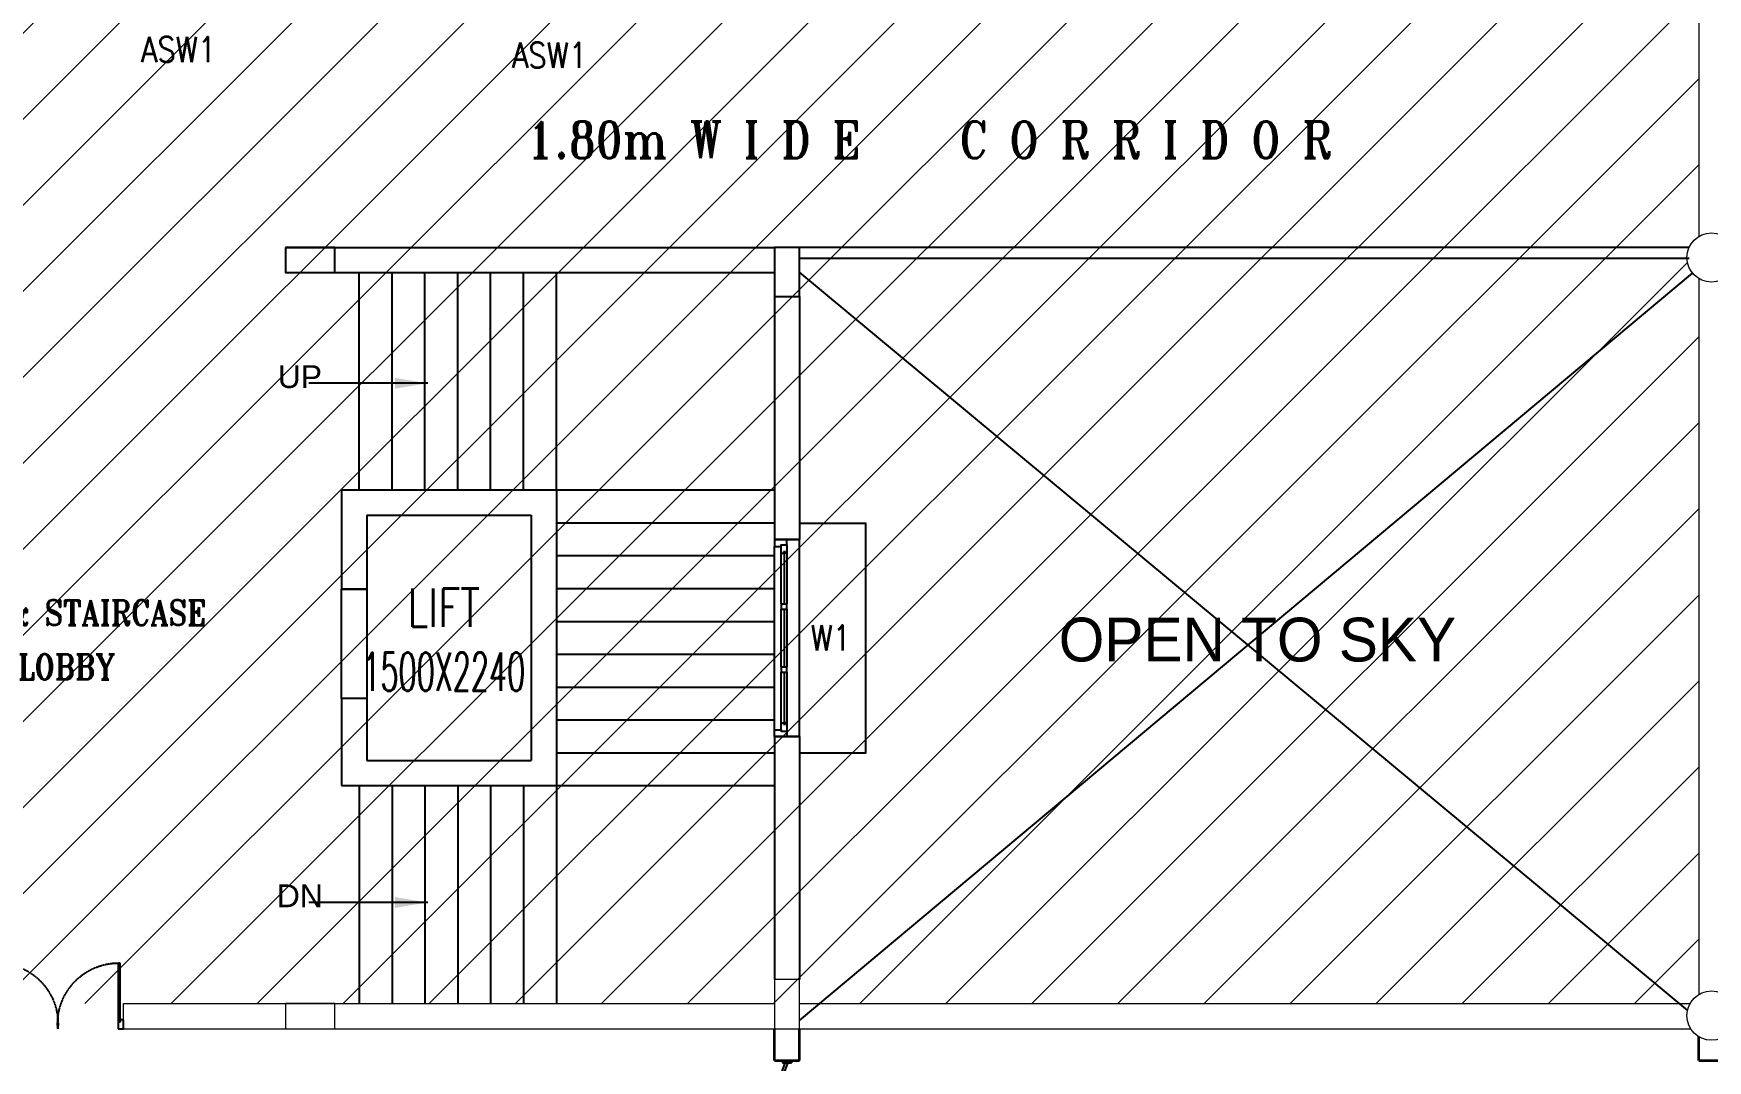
# Model space of a CAD drawing. Extents: x 2733443 to 3206532, y -1516114 to -1264405.
# Drawn here: x 3171525 to 3186802, y -1315556 to -1306177 of the extents above; entities that cross this region are included whole.
import ezdxf
from ezdxf.enums import TextEntityAlignment as Align

# ---------------------------------------------------------------- set-up
doc = ezdxf.new("R2010")
doc.units = 0
doc.header["$MEASUREMENT"] = 0
doc.linetypes.add('1', pattern=[0, 0, 0])
doc.linetypes.add('HIDDEN', pattern=[0.375, 0.25, -0.125])
doc.layers.get('0').update_dxf_attribs({"color": 250, "linetype": '1'})
for name, color, linetype in [('ASW1', 7, 'Continuous'), ('DOOR', 40, 'Continuous'), ('Plan', 44, 'Continuous'), ('Railing', 34, '1'), ('stairscas', 7, 'Continuous'), ('TEXT', 5, '1')]:
    doc.layers.add(name, color=color, linetype=linetype)
doc.layers.add('Column', color=162, linetype='Continuous', lineweight=13)
doc.layers.add('WALL', color=7, linetype='1', lineweight=35)
doc.styles.add('ARI', font='arial.ttf')
doc.styles.add('MSK', font='g13f12w.shx')
doc.styles.add('ROMANS', font='romans.shx')
doc.styles.add('RT', font='romant.shx')
doc.dimstyles.new('MM', dxfattribs={"dimscale": 0, "dimtxt": 230, "dimasz": 60, "dimexe": 100, "dimexo": 0.0625, "dimgap": 25, "dimtad": 0, "dimdec": 0, "dimzin": 0, "dimdsep": 46, "dimtxsty": 'ROMANS', "dimblk": 'OBLIQUE', "dimcen": 0.09, "dimdle": 100, "dimclrd": 5, "dimclre": 5, "dimclrt": 6, "dimadec": 0, "dimazin": 0, "dimtfac": 1, "dimtdec": 0, "dimtofl": 0, "dimtmove": 1, "dimatfit": 3, "dimfxl": 1, "dimfrac": 2, "dimtolj": 1, "dimtzin": 0, "dimarcsym": 0})

# ---------------------------------------------------------------- blocks, each defined once
blk = doc.blocks.new('Z$W@#5624')
at = {"layer": 'DOOR'}
for p, q in [((19, 470), (840, 769)), ((28, 446), (849, 745)), ((188, 518), (680, 697)), ((676, 709), (685, 685)), ((0, 400), (0, 499)), ((0, 499), (25, 499)), ((0, 400), (25, 400)), ((19, 470), (28, 446)), ((25, 400), (25, 499)), ((183, 529), (192, 506)), ((1770, 453), (949, 154)), ((1779, 429), (957, 130)), ((1610, 381), (1117, 202)), ((1614, 369), (1606, 393)), ((1779, 429), (1770, 453)), ((1798, 499), (1773, 499)), ((1773, 400), (1773, 499)), ((1798, 400), (1773, 400)), ((1798, 400), (1798, 499)), ((1113, 214), (1122, 190))]:
    blk.add_line(p, q, dxfattribs=at)
at = {"layer": 'DOOR', "color": 145}
for centre, start_param, end_param in [((0, 449), 2.617994, 3.665191), ((1798, 449), -0.523599, 0.523599)]:
    blk.add_ellipse(centre, major_axis=(-899, 0), ratio=1, start_param=start_param, end_param=end_param, dxfattribs=at)
blk = doc.blocks.new('6w')
at = {"layer": 'Plan'}
for p, q in [((-36, 9.2), (-36, 0)), ((36, 9.2), (36, 0))]:
    blk.add_line(p, q, dxfattribs=at)
at = {"layer": 'Plan', "color": 143}
for p, q in [((-36, 9.2), (36, 9.2)), ((-33.5, 2.5), (-12.5, 2.5)), ((-33.5, 0), (33.5, 0)), ((-31, 4), (-31.5, 4)), ((-31.5, 3.25), (-31.5, 4)), ((-31.5, 3.61), (-12.5, 3.61)), ((-31.5, 3.25), (-31, 3.25)), ((-31, 4.5), (-31, 4)), ((-31, 2.5), (-31, 3.25)), ((-10.5, 3.61), (10.5, 3.61)), ((-10.5, 2.5), (10.5, 2.5)), ((34, 4.5), (12.5, 4.5)), ((12.5, 3.61), (31.5, 3.61)), ((12.5, 2.5), (33.5, 2.5)), ((31, 4.5), (31, 4)), ((31, 4), (31.5, 4)), ((31.5, 3.25), (31, 3.25)), ((31, 2.5), (31, 3.25)), ((31.5, 4), (31.5, 3.25))]:
    blk.add_line(p, q, dxfattribs=at)
at = {"layer": 'Plan', "color": 40}
for p, q in [((-12.5, 2.5), (-12.5, 4.5)), ((-12.5, 4.5), (-10.5, 4.5)), ((-10.5, 2.5), (-12.5, 2.5)), ((-10.5, 2.5), (-10.5, 4.5)), ((10.5, 4.5), (12.5, 4.5)), ((10.5, 2.5), (10.5, 4.5)), ((12.5, 2.5), (10.5, 2.5)), ((12.5, 2.5), (12.5, 4.5))]:
    blk.add_line(p, q, dxfattribs=at)
for points in [[(-34, 4.5), (-36, 4.5), (-36, 0), (-33.5, 0), (-33.5, 2.5), (-34, 2.5), (-34, 4.5)], [(34, 4.5), (36, 4.5), (36, 0), (33.5, 0), (33.5, 2.5), (34, 2.5), (34, 4.5)]]:
    blk.add_lwpolyline(points, close=True, dxfattribs=at)
at = {"layer": 'Plan', "color": 143}
for points in [[(-12.5, 4.5), (-34, 4.5)], [(10.5, 4.5), (-10.5, 4.5)]]:
    blk.add_lwpolyline(points, dxfattribs=at)
blk = doc.blocks.new('_Oblique')
at = {"color": 0, "linetype": 'ByBlock', "lineweight": -2}
blk.add_line((-0.5, -0.5), (0.5, 0.5), dxfattribs=at)
blk = doc.blocks.new('5dd')
at = {"layer": 'DOOR', "color": 40, "linetype": 'Continuous'}
for p, q in [((-58.5, 30), (-57.7, 30)), ((-58.5, 3), (-58.5, 30)), ((-57.7, 3), (-57.7, 30)), ((-2.3, 3), (-2.3, 30)), ((-1.5, 30), (-2.3, 30)), ((-1.5, 3), (-1.5, 30)), ((-58.5, 3), (-57.7, 3)), ((-1.5, 3), (-2.3, 3))]:
    blk.add_line(p, q, dxfattribs=at)
at = {"layer": 'DOOR', "color": 40, "ltscale": 0.5}
for p, q in [((-60, 4), (-58.5, 4)), ((-60, 0), (-60, 4)), ((-57.5, 0), (-60, 0)), ((-58.5, 4), (-58.5, 3)), ((-58.5, 3), (-57.5, 3)), ((-57.5, 3), (-57.5, 0)), ((-1.5, 3), (-2.5, 3)), ((-2.5, 3), (-2.5, 0)), ((-2.5, 0), (0, 0)), ((-1.5, 4), (-1.5, 3)), ((0, 4), (-1.5, 4)), ((0, 0), (0, 4))]:
    blk.add_line(p, q, dxfattribs=at)
at = {"layer": 'DOOR', "color": 252, "linetype": 'HIDDEN'}
for centre, start, end in [((-57.7, 2.21), 355.43464, 90), ((-2.3, 2.21), 90, 184.56536)]:
    blk.add_arc(centre, 27.79, start, end, dxfattribs=at)
at = {"layer": 'DOOR', "color": 40, "ltscale": 0.5}
for centre, start, end in [((-59, 3.5), 0, 0), ((-1, 3.5), 180, 180)]:
    blk.add_arc(centre, 0.5, start, end, dxfattribs=at)

msp = doc.modelspace()

# ---------------------------------------------------------------- hatches: boundary and pattern name
at = {"layer": 'Railing', "lineweight": 5}
h = msp.add_hatch(dxfattribs=at)
h.set_pattern_fill('ANSI31', color=251, scale=4444, style=0)
h.set_pattern_definition([(45, (369445.5, 3650.05), (-392.79782, 392.79782), [])])
h.paths.add_polyline_path([(3193423.4847, -1298547.9394), (3193423.4847, -1298485.4394)])
h.paths.add_polyline_path([(3193423.4847, -1300285.4394), (3193423.4847, -1300222.9394)])
h.paths.add_polyline_path([(3193423.4847, -1300222.9394), (3193423.4847, -1298547.9394)])
edge = h.paths.add_edge_path()
edge.add_arc((3159297.5403, -1308308.0519), 137.6174, -59.97703951, 262.07613959, ccw=False)
edge.add_line((3159366.3968, -1308427.2044), (3159420.7408, -1315035.4394))
edge.add_line((3159420.7408, -1315035.4394), (3186723.5688, -1315035.4394))
edge.add_line((3186723.5688, -1315035.4394), (3186723.5688, -1308416.3302))
edge.add_arc((3186838.5688, -1308222.9394), 225, 120.73786853, 239.26213147, ccw=False)
edge.add_line((3186723.5688, -1308029.5486), (3186723.5688, -1300885.4394))
edge.add_line((3186723.5688, -1300885.4394), (3186723.5688, -1298485.4394))
edge.add_line((3186723.5688, -1298485.4394), (3147571.0688, -1298485.4394))
edge.add_line((3147571.0688, -1298485.4394), (3147571.0688, -1309160.4394))
edge.add_line((3147571.0688, -1309160.4394), (3151421.0688, -1309160.4394))
edge.add_line((3151421.0688, -1309160.4394), (3151421.0688, -1300885.4394))
edge.add_line((3151421.0688, -1300885.4394), (3159394.8188, -1300885.4394))
edge.add_line((3159394.8188, -1300885.4394), (3159392.3188, -1305915.4394))
edge.add_line((3159392.3188, -1305915.4394), (3159384.9142, -1305915.4394))
edge.add_line((3159384.9142, -1305915.4394), (3159402.2235, -1308020.2536))
edge.add_arc((3159312.1459, -1308197.3944), 198.728, -260.2726368, 63.04628166, ccw=False)
edge.add_arc((3159318.5688, -1308222.9394), 225, 24.27465212, 100.2403482, ccw=False)
edge.add_arc((3159318.5688, -1308222.9394), 225, -1.91021323, 24.27465212, ccw=False)
edge.add_arc((3159318.5688, -1308222.9394), 225, 259.7596518, 358.08978677, ccw=False)

# ---------------------------------------------------------------- linework, layer by layer
at = {"layer": 'Column', "color": 3}
for points in [[(3178516.8922, -1314815.4394), (3178286.8922, -1314815.4394), (3178286.8922, -1315265.4394), (3178516.8922, -1315265.4394)], [(3173823.7905, -1315035.4394), (3173823.7905, -1315265.4394), (3174273.7905, -1315265.4394), (3174273.7905, -1315035.4394)]]:
    msp.add_lwpolyline(points, close=True, dxfattribs=at)
for centre in [(3186838.5688, -1308222.9394), (3186838.5688, -1315145.4394)]:
    msp.add_circle(centre, 225, dxfattribs=at)
at = {"layer": 'stairscas', "color": 251, "ltscale": 500}
for p, q in [((3173823.7905, -1308130.4394), (3178286.8922, -1308130.4394)), ((3186633.4621, -1308130.4394), (3178516.8922, -1308130.4394)), ((3186633.4621, -1308230.4394), (3178516.8922, -1308230.4394)), ((3173823.7905, -1308360.4394), (3178286.8922, -1308360.4394)), ((3174496.8922, -1310345.4394), (3174496.8922, -1308360.4394)), ((3174796.8922, -1310345.4394), (3174796.8922, -1308360.4394)), ((3175096.8922, -1310345.4394), (3175096.8922, -1308360.4394)), ((3175396.8922, -1310345.4394), (3175396.8922, -1308360.4394)), ((3175696.8922, -1310345.4394), (3175696.8922, -1308360.4394)), ((3175996.8922, -1310345.4394), (3175996.8922, -1308360.4394)), ((3176296.8922, -1310345.4394), (3176296.8922, -1308360.4394)), ((3178516.8922, -1308360.4394), (3186618.3458, -1315099.3217)), ((3178516.8922, -1315190.4394), (3186664.5705, -1308365.5914)), ((3178286.8922, -1308580.4394), (3178286.8922, -1310797.9394)), ((3178516.8922, -1308580.4394), (3178516.8922, -1310797.9394)), ((3174336.8922, -1310345.4394), (3174336.8922, -1311249.9715)), ((3174336.8922, -1310345.4394), (3176296.8922, -1310345.4394)), ((3176296.8922, -1310345.4394), (3178286.8922, -1310345.4394)), ((3176296.8922, -1310345.4394), (3176296.8922, -1313045.4394)), ((3174566.8922, -1310575.4394), (3174566.8922, -1311249.9715)), ((3174566.8922, -1310575.4394), (3176066.8922, -1310575.4394)), ((3176066.8922, -1310575.4394), (3176066.8922, -1312815.4394)), ((3176296.8922, -1310645.4394), (3178286.8922, -1310645.4394)), ((3178286.8922, -1310797.9394), (3178516.8922, -1310797.9394)), ((3176296.8922, -1310945.4394), (3178286.8922, -1310945.4394)), ((3174566.8922, -1311249.9715), (3174336.8922, -1311249.9715)), ((3176296.8922, -1311245.4394), (3178286.8922, -1311245.4394)), ((3176296.8922, -1311545.4394), (3178286.8922, -1311545.4394)), ((3176296.8922, -1311845.4394), (3178286.8922, -1311845.4394)), ((3176296.8922, -1312145.4394), (3178286.8922, -1312145.4394)), ((3174566.8922, -1312249.9715), (3174336.8922, -1312249.9715)), ((3174336.8922, -1312249.9715), (3174336.8922, -1313045.4394)), ((3174566.8922, -1312249.9715), (3174566.8922, -1312815.4394)), ((3176296.8922, -1312445.4394), (3178286.8922, -1312445.4394)), ((3178286.8922, -1312597.9394), (3178286.8922, -1314815.4394)), ((3178286.8922, -1312597.9394), (3178516.8922, -1312597.9394)), ((3178516.8922, -1312597.9394), (3178516.8922, -1314815.4394)), ((3176296.8922, -1312745.4394), (3178286.8922, -1312745.4394)), ((3174566.8922, -1312815.4394), (3176066.8922, -1312815.4394)), ((3174336.8922, -1313045.4394), (3176296.8922, -1313045.4394)), ((3174496.8922, -1313045.4394), (3174496.8922, -1315035.4394)), ((3174796.8922, -1313045.4394), (3174796.8922, -1315035.4394)), ((3175096.8922, -1313045.4394), (3175096.8922, -1315035.4394)), ((3175396.8922, -1313045.4394), (3175396.8922, -1315035.4394)), ((3175696.8922, -1313045.4394), (3175696.8922, -1315035.4394)), ((3175996.8922, -1313045.4394), (3175996.8922, -1315035.4394)), ((3176296.8922, -1313045.4394), (3178286.8922, -1313045.4394)), ((3176296.8922, -1313045.4394), (3176296.8922, -1315035.4394))]:
    msp.add_line(p, q, dxfattribs=at)
for points in [[(3173823.7905, -1308130.4394), (3173823.7905, -1308360.4394), (3174273.7905, -1308360.4394), (3174273.7905, -1308130.4394)], [(3178516.8922, -1308130.4394), (3178286.8922, -1308130.4394), (3178286.8922, -1308580.4394), (3178516.8922, -1308580.4394)], [(3174336.8922, -1311249.9715), (3174566.8922, -1311249.9715), (3174566.8922, -1312249.9715), (3174336.8922, -1312249.9715)]]:
    msp.add_lwpolyline(points, close=True, dxfattribs=at)
msp.add_lwpolyline([(3178516.8921, -1310647.9394), (3179116.8922, -1310647.9394), (3179116.8922, -1312747.9394), (3178516.8921, -1312747.9394)], dxfattribs=at)
at = {"layer": 'WALL', "linetype": 'ByBlock', "lineweight": 13}
for p, q in [((3186723.5688, -1300885.4394), (3186723.5688, -1308029.5486)), ((3186723.5688, -1308416.3302), (3186723.5688, -1314952.0486)), ((3172346.9391, -1315035.4394), (3178286.8922, -1315035.4394)), ((3172346.9391, -1315265.4394), (3172346.9391, -1315035.4394)), ((3178516.8922, -1315035.4394), (3186642.291, -1315035.4394)), ((3172346.9391, -1315265.4394), (3186648.2402, -1315265.4394))]:
    msp.add_line(p, q, dxfattribs=at)
at = {"layer": 'WALL'}
for p, q in [((3178286.8922, -1315555.7677), (3178286.8922, -1315265.4394)), ((3178516.8922, -1315555.7677), (3178516.8922, -1315270.2641)), ((3186723.5688, -1315555.7677), (3186723.5688, -1315338.8302)), ((3178286.8922, -1315555.7677), (3178516.8922, -1315555.7677)), ((3186723.5688, -1315555.7677), (3186953.5688, -1315555.7677))]:
    msp.add_line(p, q, dxfattribs=at)
at = {"layer": 'WALL', "linetype": 'ByBlock'}
for p, q in [((3178286.8922, -1315555.7677), (3178516.8922, -1315555.7677)), ((3186723.5688, -1315555.7677), (3186953.5688, -1315555.7677))]:
    msp.add_line(p, q, dxfattribs=at)

# ---------------------------------------------------------------- block references
at = {"layer": 'DOOR', "linetype": 'Continuous', "xscale": -0.8343726266175508, "yscale": 0.8343726266175508, "zscale": 0.8343726257153321, "rotation": 270}
msp.add_blockref('Z$W@#5624', (3178026.8922, -1317055.7677), dxfattribs=at)
at = {"layer": 'stairscas', "color": 251, "ltscale": 500, "xscale": -25, "yscale": 25, "zscale": 24.99999999999242, "rotation": 270}
msp.add_blockref('6w', (3178286.8922, -1311697.9394), dxfattribs=at)
at = {"layer": 'stairscas', "color": 251, "ltscale": 500, "xscale": -20, "yscale": 20, "zscale": 19.99999997428558}
msp.add_blockref('5dd', (3171146.9391, -1315265.4394), dxfattribs=at)

# ---------------------------------------------------------------- texts
at = {"layer": 'ASW1', "color": 251, "lineweight": 5, "style": 'ROMANS', "width": 0.85}
for p in [(3172848.104, -1306438.5488), (3176233.0799, -1306490.5623)]:
    msp.add_text('ASW1', height=230, dxfattribs=at).set_placement(p, align=Align.CENTER)
at = {"layer": 'stairscas', "color": 251, "ltscale": 500, "style": 'ARI'}
for s, p in [('UP', (3173955.7863, -1309414.5774)), ('DN', (3173955.7863, -1314155.5748))]:
    msp.add_text(s, height=208.08, dxfattribs=at).set_placement(p, align=Align.CENTER)
at = {"layer": 'stairscas', "color": 251, "ltscale": 500, "width": 0.85}
for s, style, p in [('LIFT & STAIRCASE', 'RT', (3171827.8093, -1311581.4788)), ('W1', 'ROMANS', (3178800.2263, -1311810.12)), ('LOBBY', 'RT', (3171827.8093, -1312074.9577))]:
    msp.add_text(s, height=230, dxfattribs=dict(at, style=style)).set_placement(p, align=Align.CENTER)
at = {"layer": 'stairscas', "color": 251, "ltscale": 500, "attachment_point": 8}
for s, insert, char_height, width, style in [('{\\W0.75;LIFT\\P\\W0.55;1500X2240}', (3175269.0777, -1312180.2697), 350, 1732.234699, 'ROMANS'), ('OPEN TO SKY', (3182694.5216, -1311917.375), 400, 8187.231718, 'MSK')]:
    msp.add_mtext(s, dxfattribs=dict(at, insert=insert, char_height=char_height, width=width, style=style))
at = {"layer": 'TEXT', "linetype": 'Continuous', "style": 'RT', "width": 0.85}
msp.add_text('1.80m W I D E   C O R R I D O R', height=336.6, dxfattribs=at).set_placement((3179701.4941, -1307316.0074), align=Align.CENTER)

# ---------------------------------------------------------------- leaders
at = {"layer": 'stairscas', "color": 251, "ltscale": 500}
for points in [[(3175122.4395, -1309371.4875), (3174037.7981, -1309371.4875)], [(3175122.4395, -1314112.4849), (3174037.7981, -1314112.4849)]]:
    msp.add_leader(points, dimstyle='MM', override={"dimscale": 1, "dimasz": 300, "dimclrd": 256}, dxfattribs=at)

doc.saveas('drawing.dxf')
